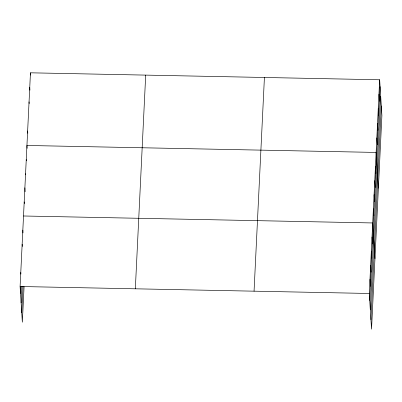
<?xml version="1.0" encoding="UTF-8"?>
<svg xmlns="http://www.w3.org/2000/svg" width="402" height="402" viewBox="0 0 402 402"><rect width="100%" height="100%" fill="white"/><g stroke="black" fill="none" stroke-linecap="round" stroke-linejoin="round"><path stroke-width="0.6" d="M24.07 286.656L22.346 322.223L20.1 286.51L30.462 72.812L379.654 79.777L381.9 115.49L371.538 329.188L369.287 293.475L379.654 79.777M20.532 293.41L20.859 286.666M21.13 302.917L21.934 286.36M21.748 312.716L23.03 286.345M135.333 288.812L145.695 75.109M254.059 291.179L264.421 77.475M369.724 300.374L380.086 86.676M370.322 309.887L380.684 96.184M370.94 319.68L381.302 105.982M23.522 215.99L372.709 222.954L374.955 258.667M20.1 286.51L369.287 293.475M378.95 94.309L379.382 101.209M378.242 108.841L378.679 115.736M377.538 123.369L377.975 130.268M376.835 137.901L377.267 144.8M378.377 188.146L376.131 152.433L26.939 145.469L27.12 148.343M375.448 166.539L375.88 173.438M374.759 180.644L375.197 187.543M374.076 194.749L374.513 201.648M373.393 208.849L373.83 215.748M372.026 237.059L372.458 243.959M371.342 251.165L371.775 258.064M370.659 265.27L371.091 272.169M369.976 279.37L370.408 286.269M30.462 72.812L30.607 75.109M29.758 87.345L29.939 90.219M29.055 101.872L29.165 103.6M27.643 130.936L27.788 133.238M26.256 159.574L26.326 160.725M25.572 173.679L25.643 174.83M24.889 187.779L25.14 191.804M24.205 201.884L24.311 203.613M22.834 230.095L23.014 232.969M22.15 244.2L22.296 246.496M20.783 272.405L20.894 274.134"/></g></svg>
